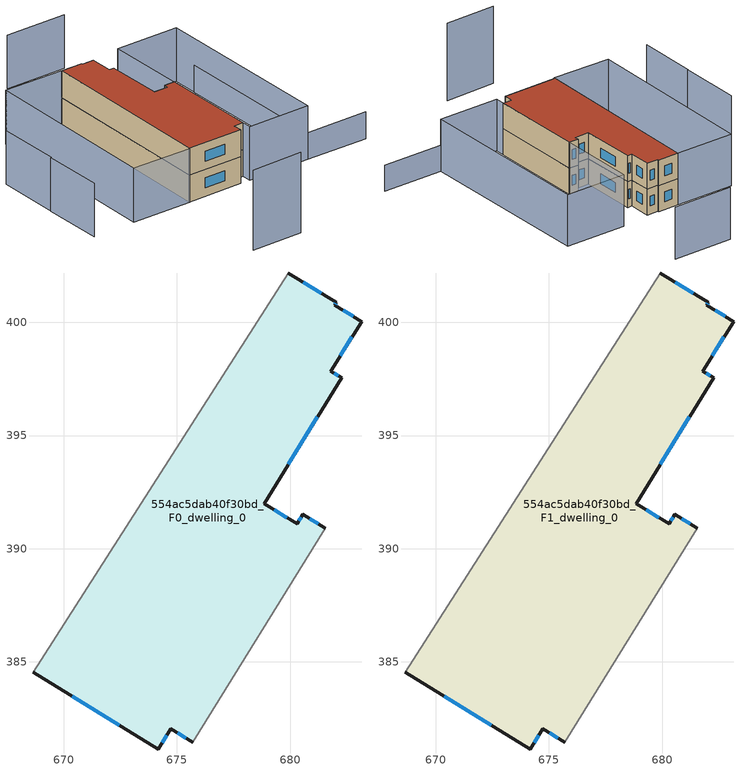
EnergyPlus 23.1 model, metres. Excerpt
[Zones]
554ac5dab40f30bd_F0_dwelling_0
 floor ground (EU_floor_Construction): 682.04,400.89 681.97,400.77 683.15,400.04 681.8,397.85 682.27,397.56 678.85,392 680.3,391.1 680.56,391.52 681.55,390.91 675.69,381.46 674.73,382.05 674.18,381.16 668.66,384.55 679.92,402.18 z0
 wall outside (EU_wall_Construction): 681.55,390.91 680.56,391.52 680.3,391.1 678.85,392 682.27,397.56 681.8,397.85 683.15,400.04 681.97,400.77 682.04,400.89 679.92,402.18 / 668.66,384.55 674.18,381.16 674.73,382.05 675.69,381.46 z0:3
 wall adiabatic (EU_wall_Construction): 675.69,381.46 681.55,390.91 / 679.92,402.18 668.66,384.55 z0:3
 window (EU_Window_Construction): 682.78,400.27 682.34,400.54 / 682.22,398.53 682.73,399.36 / 682.12,397.65 681.95,397.76 / 679.91,393.73 681.2,395.83 / 679.85,391.38 679.3,391.72 / 680.48,391.39 680.38,391.23 / 681.24,391.1 680.87,391.33 / 675.03,381.86 675.39,381.64 / 674.35,381.43 674.56,381.77 / 670.38,383.5 672.46,382.22 / 681.38,401.29 680.58,401.78 / 681.99,400.8 682.02,400.85 z0.93:2.07
554ac5dab40f30bd_F1_dwelling_0
 floor to 554ac5dab40f30bd_F0_dwelling_0 (EU_floor_Construction): 682.04,400.89 681.97,400.77 683.15,400.04 681.8,397.85 682.27,397.56 678.85,392 680.3,391.1 680.56,391.52 681.55,390.91 675.69,381.46 674.73,382.05 674.18,381.16 668.66,384.55 679.92,402.18 z3
 wall outside (EU_wall_Construction): 681.55,390.91 680.56,391.52 680.3,391.1 678.85,392 682.27,397.56 681.8,397.85 683.15,400.04 681.97,400.77 682.04,400.89 679.92,402.18 / 668.66,384.55 674.18,381.16 674.73,382.05 675.69,381.46 z3:6
 wall adiabatic (EU_wall_Construction): 675.69,381.46 681.55,390.91 / 679.92,402.18 668.66,384.55 z3:6
 window (EU_Window_Construction): 682.78,400.27 682.34,400.54 / 682.22,398.53 682.73,399.36 / 682.12,397.65 681.95,397.76 / 679.91,393.73 681.2,395.83 / 679.85,391.38 679.3,391.72 / 680.48,391.39 680.38,391.23 / 681.24,391.1 680.87,391.33 / 675.03,381.86 675.39,381.64 / 674.35,381.43 674.56,381.77 / 670.38,383.5 672.46,382.22 / 681.38,401.29 680.58,401.78 / 681.99,400.8 682.02,400.85 z3.93:5.07
 roof outside (EU_roof_Construction): 675.69,381.46 681.55,390.91 680.56,391.52 680.3,391.1 678.85,392 682.27,397.56 681.8,397.85 683.15,400.04 681.97,400.77 682.04,400.89 679.92,402.18 668.66,384.55 674.18,381.16 674.73,382.05 z6
shading: 687.55,372.82 681.33,376.67 / 681.33,376.67 690.99,392.27 z0:3; 662.06,396.74 658.39,390.82 / 665.97,402.92 662.12,396.71 / 691.34,406.14 685.21,409.94 / 692.54,394.76 681.33,376.66 / 681.33,376.66 675.11,380.52 / 675.11,380.52 686.32,398.61 / 686.32,398.61 692.54,394.76 / 679.92,402.18 668.6,384.46 / 668.6,384.46 662.74,388.21 / 662.74,388.21 674.05,405.93 / 674.05,405.93 679.92,402.18 z0:6; 661.14,374.97 666.37,371.9 z0:9
[Building]
EU S2 Campaign: North Axis=0; Terrain=City; Solar Distribution=FullExterior
[Site:Location]
Montreal-Trudeau.Intl.AP: Latitude=45.4667; Longitude=-73.75; Time Zone=-5; Elevation=36
[SizingPeriod:WeatherFileDays]
AnnualSizingPeriod: Begin Month=1; Begin Day of Month=1; End Month=12; End Day of Month=31; Day of Week for Start Day=Monday; Use Weather File Daylight Saving Period=No; Use Weather File Rain and Snow Indicators=No
[MATERIAL]
EU_InternalMass_Material: Roughness=MediumRough; Thickness=0.1; Conductivity=1; Density=1800; Specific Heat=900; Thermal Absorptance=0.9; Solar Absorptance=0.7; Visible Absorptance=0.7
[MATERIAL:NOMASS] Roughness=MediumRough; Thermal Absorptance=0.9; Solar Absorptance=0.7; Visible Absorptance=0.7
Name | Thermal Resistance
EU_wall_NoMass; EU_floor_NoMass | 1.36485
EU_roof_NoMass | 2.55992
[WINDOWMATERIAL:SIMPLEGLAZINGSYSTEM]
EU_Window_SimpleGlazing: UFactor=3.92339; Solar Heat Gain Coefficient=0.8; Visible Transmittance=0.8
[CONSTRUCTION]
EU_wall_Construction: EU_wall_NoMass
EU_roof_Construction: EU_roof_NoMass
EU_floor_Construction: EU_floor_NoMass
EU_Window_Construction: EU_Window_SimpleGlazing
EU_InternalMass_Construction: EU_InternalMass_Material
[ZONE] Type=1; Multiplier=1; Ceiling Height=autocalculate; Floor Area=autocalculate; Part of Total Floor Area=Yes
Name | Volume
554ac5dab40f30bd_F0_dwelling_0 | 381.623
554ac5dab40f30bd_F1_dwelling_0 | 381.626
[INTERNALMASS] Construction=EU_InternalMass_Construction; Surface Area=127.208
Name | Zone or ZoneList
554ac5dab40f30bd_F0_dwelling_0_EU_InternalMass | 554ac5dab40f30bd_F0_dwelling_0
554ac5dab40f30bd_F1_dwelling_0_EU_InternalMass | 554ac5dab40f30bd_F1_dwelling_0
[OTHEREQUIPMENT] Fuel Type=Electricity; Design Level Calculation Method=Watts/Area; Power per Zone Floor Area=1; Fraction Latent=0; Fraction Radiant=0; Fraction Lost=0; Carbon Dioxide Generation Rate=0; EndUse Subcategory=EU_Step8_InternalGains
Name | Zone or ZoneList or Space or SpaceList | Schedule
EU_Step8_InternalGain_554ac5dab40f30bd_F0_dwelling_0_f000 | 554ac5dab40f30bd_F0_dwelling_0 | EU_Step8_GainSchedule_554ac5dab40f30bd_F0_dwelling_0_f000
EU_Step8_InternalGain_554ac5dab40f30bd_F1_dwelling_0_f000 | 554ac5dab40f30bd_F1_dwelling_0 | EU_Step8_GainSchedule_554ac5dab40f30bd_F1_dwelling_0_f000
[ZONEVENTILATION:DESIGNFLOWRATE] Schedule=EU_AlwaysOn; Design Flow Rate Calculation Method=AirChanges/Hour; Air Changes per Hour=0.860309; Ventilation Type=Natural; Fan Pressure Rise=0; Fan Total Efficiency=1; Constant Term Coefficient=1; Temperature Term Coefficient=0; Velocity Term Coefficient=0; Velocity Squared Term Coefficient=0; Minimum Indoor Temperature=-100; Maximum Indoor Temperature=100; Delta Temperature=-100; Minimum Outdoor Temperature=-100; Maximum Outdoor Temperature=100; Maximum Wind Speed=40
Name | Zone or ZoneList or Space or SpaceList
EU_ConstantAir_554ac5dab40f30bd_F0_dwelling_0 | 554ac5dab40f30bd_F0_dwelling_0
EU_ConstantAir_554ac5dab40f30bd_F1_dwelling_0 | 554ac5dab40f30bd_F1_dwelling_0
[HVACTEMPLATE:THERMOSTAT] Constant Heating Setpoint=20; Constant Cooling Setpoint=50
EU_HeatOnly_554ac5dab40f30bd_F0_dwelling_0; EU_HeatOnly_554ac5dab40f30bd_F1_dwelling_0
[HVACTEMPLATE:ZONE:IDEALLOADSAIRSYSTEM] System Availability Schedule=EU_AlwaysOn; Maximum Heating Supply Air Temperature=50; Minimum Cooling Supply Air Temperature=13; Maximum Heating Supply Air Humidity Ratio=0.0156; Minimum Cooling Supply Air Humidity Ratio=0.0077; Heating Limit=NoLimit; Cooling Limit=NoLimit; Heating Availability Schedule=EU_AlwaysOn; Cooling Availability Schedule=EU_CoolingOff; Dehumidification Control Type=ConstantSensibleHeatRatio; Cooling Sensible Heat Ratio=0.7; Dehumidification Setpoint=60; Humidification Control Type=None; Humidification Setpoint=30; Outdoor Air Method=None; Outdoor Air Flow Rate per Person=0.00944; Outdoor Air Flow Rate per Zone Floor Area=0; Outdoor Air Flow Rate per Zone=0; Demand Controlled Ventilation Type=None; Outdoor Air Economizer Type=NoEconomizer; Heat Recovery Type=None; Sensible Heat Recovery Effectiveness=0.7; Latent Heat Recovery Effectiveness=0.65
Name | Template Thermostat
554ac5dab40f30bd_F0_dwelling_0 | EU_HeatOnly_554ac5dab40f30bd_F0_dwelling_0
554ac5dab40f30bd_F1_dwelling_0 | EU_HeatOnly_554ac5dab40f30bd_F1_dwelling_0
[SIZING:ZONE] Zone Cooling Design Supply Air Temperature Input Method=SupplyAirTemperature; Zone Cooling Design Supply Air Temperature=13; Zone Heating Design Supply Air Temperature Input Method=SupplyAirTemperature; Zone Heating Design Supply Air Temperature=50; Zone Cooling Design Supply Air Humidity Ratio=0.008; Zone Heating Design Supply Air Humidity Ratio=0.008; Cooling Design Air Flow Method=DesignDay; Cooling Design Air Flow Rate=0; Cooling Minimum Air Flow per Zone Floor Area=0.000762; Cooling Minimum Air Flow=0; Cooling Minimum Air Flow Fraction=0.2; Heating Design Air Flow Method=DesignDay; Heating Design Air Flow Rate=0; Heating Maximum Air Flow per Zone Floor Area=0.002032; Heating Maximum Air Flow=0.141576; Heating Maximum Air Flow Fraction=0.3; Account for Dedicated Outdoor Air System=No; Dedicated Outdoor Air System Control Strategy=NeutralSupplyAir; Dedicated Outdoor Air Low Setpoint Temperature for Design=autosize; Dedicated Outdoor Air High Setpoint Temperature for Design=autosize; Zone Load Sizing Method=Sensible Load Only No Latent Load; Zone Latent Cooling Design Supply Air Humidity Ratio Input Method=HumidityRatioDifference; Zone Cooling Design Supply Air Humidity Ratio Difference=0.005; Zone Latent Heating Design Supply Air Humidity Ratio Input Method=HumidityRatioDifference; Zone Humidification Design Supply Air Humidity Ratio Difference=0.005
554ac5dab40f30bd_F0_dwelling_0; 554ac5dab40f30bd_F1_dwelling_0
[SCHEDULE:CONSTANT]
Name | Hourly Value
EU_AlwaysOn | 1
EU_CoolingOff | 0
[SCHEDULE:FILE] Column Number=1; Rows to Skip at Top=0; Number of Hours of Data=8760; Column Separator=Comma; Interpolate to Timestep=No; Minutes per Item=60; Adjust Schedule for Daylight Savings=Yes
Name | File
EU_Step8_GainSchedule_554ac5dab40f30bd_F0_dwelling_0_f000 | ../../schedules/554ac5dab40f30bd/554ac5dab40f30bd_F0_dwelling_0_f000_gain.csv
EU_Step8_GainSchedule_554ac5dab40f30bd_F1_dwelling_0_f000 | ../../schedules/554ac5dab40f30bd/554ac5dab40f30bd_F1_dwelling_0_f000_gain.csv
